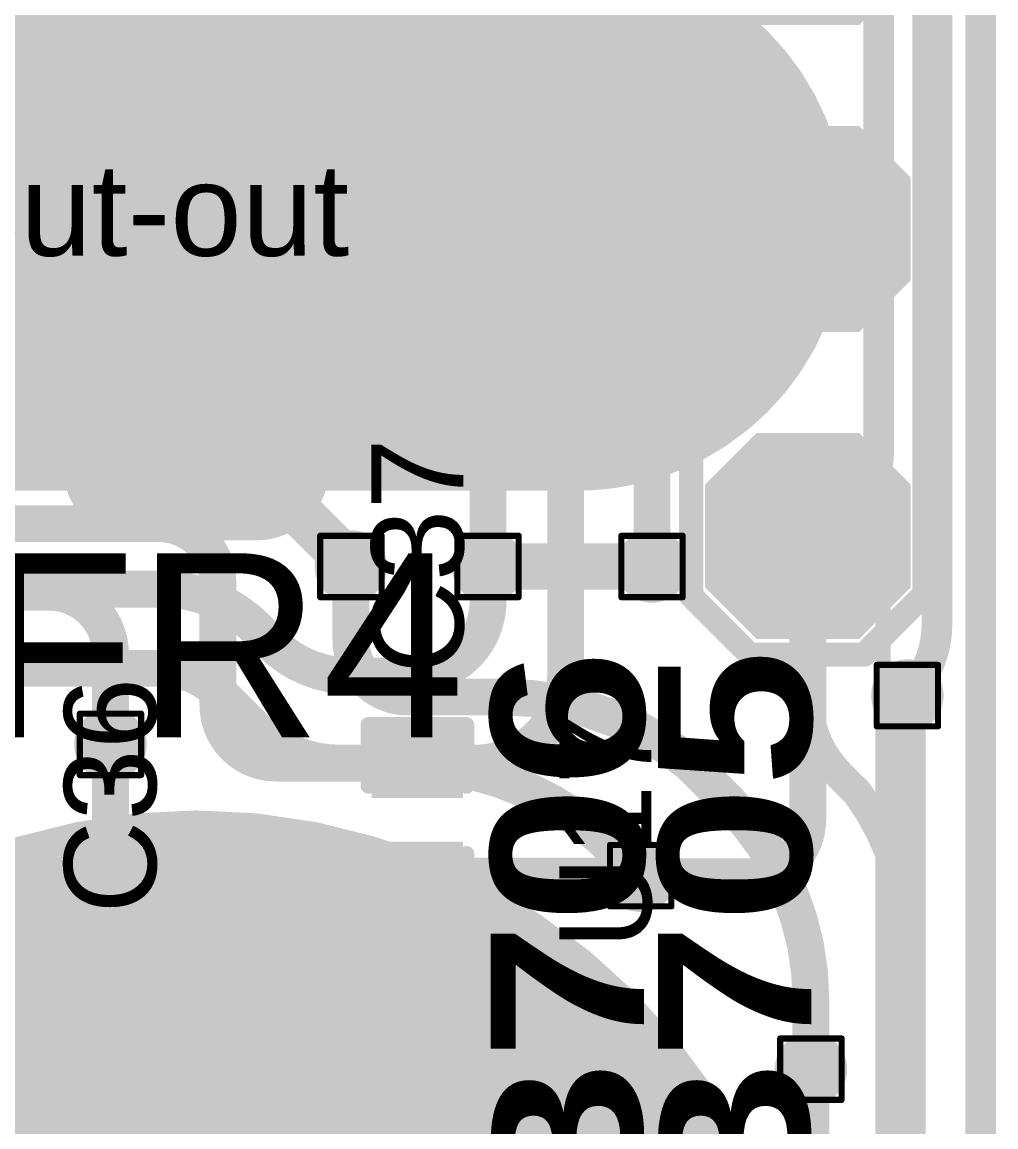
# Model space of a CAD drawing. Header units: inches. Extents: x -17 to 443, y -40 to 218.
# Drawn here: x 17.71 to 25.77, y 6.11 to 15.25 of the extents above; entities that cross this region are included whole.
import ezdxf

# ---------------------------------------------------------------- set-up
doc = ezdxf.new("R2010")
doc.units = ezdxf.units.IN
for name, color, linetype in [('Board Outline', 216, 'Continuous'), ('Bottom Layer', 5, 'Continuous'), ('Bottom Overlay', 54, 'Continuous'), ('Bottom Paste', 16, 'Continuous'), ('Bottom Solder', 6, 'Continuous'), ('Drill Drawing', 1, 'Continuous'), ('Fabrication', 76, 'Continuous'), ('Top Layer', 1, 'Continuous'), ('Top Overlay', 2, 'Continuous'), ('Top Paste', 8, 'Continuous'), ('Top Solder', 216, 'Continuous'), ('Via Holes', 16, 'Continuous')]:
    doc.layers.add(name, color=color, linetype=linetype)
doc.styles.add('Arial', font='', dxfattribs={"height": 0.2})
doc.styles.add('Arial Black_Bold', font='', dxfattribs={"height": 0.2})
doc.styles.get('Arial').set_extended_font_data('Arial')
doc.styles.get('Arial Black_Bold').set_extended_font_data('Arial Black', bold=True)

# ---------------------------------------------------------------- blocks, each defined once
blk = doc.blocks.new('SEMG_PAD_B_65')
at = {"layer": 'Bottom Layer'}
h = blk.add_hatch(color=5, dxfattribs=at)
edge = h.paths.add_edge_path()
edge.add_arc((0, 9.9872), 5, 0, 360)
h = blk.add_hatch(color=5, dxfattribs=at)
edge = h.paths.add_edge_path()
edge.add_arc((-3.15, 0.0128), 2.1, 90, 270)
edge.add_line((-3.15, -2.0872), (3.15, -2.0872))
edge.add_arc((3.15, 0.0128), 2.1, 270, 450)
edge.add_line((3.15, 2.1128), (-3.15, 2.1128))
at = {"layer": 'Bottom Paste'}
h = blk.add_hatch(color=16, dxfattribs=at)
edge = h.paths.add_edge_path()
edge.add_arc((0, 9.9872), 5, 0, 360)
h = blk.add_hatch(color=16, dxfattribs=at)
edge = h.paths.add_edge_path()
edge.add_arc((-3.15, 0.0128), 2.1, 90, 270)
edge.add_line((-3.15, -2.0872), (3.15, -2.0872))
edge.add_arc((3.15, 0.0128), 2.1, 270, 450)
edge.add_line((3.15, 2.1128), (-3.15, 2.1128))
at = {"layer": 'Bottom Solder'}
h = blk.add_hatch(color=6, dxfattribs=at)
edge = h.paths.add_edge_path()
edge.add_arc((0, 9.9872), 5.1016, 0, 360)
h = blk.add_hatch(color=6, dxfattribs=at)
edge = h.paths.add_edge_path()
edge.add_arc((-3.15, 0.0128), 2.2016, 90, 270)
edge.add_line((-3.15, -2.1888), (3.15, -2.1888))
edge.add_arc((3.15, 0.0128), 2.2016, 270, 450)
edge.add_line((3.15, 2.2144), (-3.15, 2.2144))
at = {"layer": 'Bottom Overlay', "const_width": 0.127}
blk.add_lwpolyline([(-5.6832, 10.9657), (-5.6832, -10.9657)], dxfattribs=at)
blk = doc.blocks.new('SOIC_8_72')
at = {"layer": 'Top Layer'}
for points in [[(-1.925, 2.205), (-1.925, 1.605), (-3.475, 1.605), (-3.475, 2.205)], [(3.475, 2.205), (3.475, 1.605), (1.925, 1.605), (1.925, 2.205)], [(-1.925, 0.935), (-1.925, 0.335), (-3.475, 0.335), (-3.475, 0.935)], [(3.475, 0.935), (3.475, 0.335), (1.925, 0.335), (1.925, 0.935)], [(-1.925, -0.335), (-1.925, -0.935), (-3.475, -0.935), (-3.475, -0.335)], [(3.475, -0.335), (3.475, -0.935), (1.925, -0.935), (1.925, -0.335)], [(-1.925, -1.605), (-1.925, -2.205), (-3.475, -2.205), (-3.475, -1.605)], [(3.475, -1.605), (3.475, -2.205), (1.925, -2.205), (1.925, -1.605)]]:
    blk.add_hatch(color=1, dxfattribs=at).paths.add_polyline_path(points)
at = {"layer": 'Top Overlay'}
blk.add_hatch(color=2, dxfattribs=at).paths.add_polyline_path([(-1.8288, 1.5748), (-1.4986, 1.5748), (-1.4986, 2.2352), (-1.8288, 2.2352)])
at = {"layer": 'Top Paste'}
for points in [[(-1.925, 2.205), (-1.925, 1.605), (-3.475, 1.605), (-3.475, 2.205)], [(3.475, 2.205), (3.475, 1.605), (1.925, 1.605), (1.925, 2.205)], [(-1.925, 0.935), (-1.925, 0.335), (-3.475, 0.335), (-3.475, 0.935)], [(3.475, 0.935), (3.475, 0.335), (1.925, 0.335), (1.925, 0.935)], [(-1.925, -0.335), (-1.925, -0.935), (-3.475, -0.935), (-3.475, -0.335)], [(3.475, -0.335), (3.475, -0.935), (1.925, -0.935), (1.925, -0.335)], [(-1.925, -1.605), (-1.925, -2.205), (-3.475, -2.205), (-3.475, -1.605)], [(3.475, -1.605), (3.475, -2.205), (1.925, -2.205), (1.925, -1.605)]]:
    blk.add_hatch(color=8, dxfattribs=at).paths.add_polyline_path(points)
at = {"layer": 'Top Solder'}
for points in [[(-1.8234, 2.3066), (-1.8234, 1.5034), (-3.5766, 1.5034), (-3.5766, 2.3066)], [(3.5766, 2.3066), (3.5766, 1.5034), (1.8234, 1.5034), (1.8234, 2.3066)], [(-1.8234, 1.0366), (-1.8234, 0.2334), (-3.5766, 0.2334), (-3.5766, 1.0366)], [(3.5766, 1.0366), (3.5766, 0.2334), (1.8234, 0.2334), (1.8234, 1.0366)], [(-1.8234, -0.2334), (-1.8234, -1.0366), (-3.5766, -1.0366), (-3.5766, -0.2334)], [(3.5766, -0.2334), (3.5766, -1.0366), (1.8234, -1.0366), (1.8234, -0.2334)], [(-1.8234, -1.5034), (-1.8234, -2.3066), (-3.5766, -2.3066), (-3.5766, -1.5034)], [(3.5766, -1.5034), (3.5766, -2.3066), (1.8234, -2.3066), (1.8234, -1.5034)]]:
    blk.add_hatch(color=216, dxfattribs=at).paths.add_polyline_path(points)
at = {"layer": 'Top Overlay', "const_width": 0.127}
for points in [[(-1.9906, 2.4892), (-1.9906, 2.3114)], [(-1.9906, 2.4892), (1.9906, 2.4892)], [(1.9906, 2.4892), (1.9906, 2.3114)], [(-3.7592, 2.032), (-3.6322, 1.905)], [(-3.7592, 2.032), (-3.7592, 1.778)], [(-3.6322, 1.905), (-3.7592, 1.778)], [(-1.9906, -2.3114), (-1.9906, -2.4892)], [(1.9906, -2.3114), (1.9906, -2.4892)], [(-1.9906, -2.4892), (1.9906, -2.4892)]]:
    blk.add_lwpolyline(points, dxfattribs=at)
at = {"layer": 'Top Overlay', "const_width": 0.0635}
for points in [[(-2.0223, 2.4892, 1), (-1.9588, 2.4892, 1)], [(-2.0223, 2.4892, 1), (-1.9588, 2.4892, 1)], [(1.9588, 2.4892, 1), (2.0223, 2.4892, 1)], [(1.9588, 2.4892, 1), (2.0223, 2.4892, 1)], [(-2.0223, 2.3114, 1), (-1.9588, 2.3114, 1)], [(1.9588, 2.3114, 1), (2.0223, 2.3114, 1)], [(-3.791, 2.032, 1), (-3.7275, 2.032, 1)], [(-3.791, 2.032, 1), (-3.7275, 2.032, 1)], [(-3.6639, 1.905, 1), (-3.6004, 1.905, 1)], [(-3.6639, 1.905, 1), (-3.6004, 1.905, 1)], [(-3.791, 1.778, 1), (-3.7275, 1.778, 1)], [(-3.791, 1.778, 1), (-3.7275, 1.778, 1)], [(-2.0223, -2.3114, 1), (-1.9588, -2.3114, 1)], [(1.9588, -2.3114, 1), (2.0223, -2.3114, 1)], [(-2.0223, -2.4892, 1), (-1.9588, -2.4892, 1)], [(-2.0223, -2.4892, 1), (-1.9588, -2.4892, 1)], [(1.9588, -2.4892, 1), (2.0223, -2.4892, 1)], [(1.9588, -2.4892, 1), (2.0223, -2.4892, 1)]]:
    blk.add_lwpolyline(points, format="xyb", close=True, dxfattribs=at)
blk = doc.blocks.new('T____P____SMD_3_P____206')
at = {"layer": 'Top Layer'}
h = blk.add_hatch(color=1, dxfattribs=at)
edge = h.paths.add_edge_path()
edge.add_arc((-0.5, 3.04), 0.5, 90, 180)
edge.add_line((-1, 3.04), (-1, 2.04))
edge.add_arc((-0.5, 2.04), 0.5, 180, 270)
edge.add_line((-0.5, 1.54), (0.5, 1.54))
edge.add_arc((0.5, 2.04), 0.5, 270, 360)
edge.add_line((1, 2.04), (1, 3.04))
edge.add_arc((0.5, 3.04), 0.5, 0, 90)
edge.add_line((0.5, 3.54), (-0.5, 3.54))
h = blk.add_hatch(color=1, dxfattribs=at)
edge = h.paths.add_edge_path()
edge.add_arc((-1, 0), 1, 90, 270)
edge.add_line((-1, -1), (1, -1))
edge.add_arc((1, 0), 1, 270, 450)
edge.add_line((1, 1), (-1, 1))
h = blk.add_hatch(color=1, dxfattribs=at)
edge = h.paths.add_edge_path()
edge.add_arc((-0.5, -2.04), 0.5, 90, 180)
edge.add_line((-1, -2.04), (-1, -3.04))
edge.add_arc((-0.5, -3.04), 0.5, 180, 270)
edge.add_line((-0.5, -3.54), (0.5, -3.54))
edge.add_arc((0.5, -3.04), 0.5, 270, 360)
edge.add_line((1, -3.04), (1, -2.04))
edge.add_arc((0.5, -2.04), 0.5, 0, 90)
edge.add_line((0.5, -1.54), (-0.5, -1.54))
at = {"layer": 'Top Paste'}
h = blk.add_hatch(color=8, dxfattribs=at)
edge = h.paths.add_edge_path()
edge.add_arc((-0.5, 3.04), 0.5, 90, 180)
edge.add_line((-1, 3.04), (-1, 2.04))
edge.add_arc((-0.5, 2.04), 0.5, 180, 270)
edge.add_line((-0.5, 1.54), (0.5, 1.54))
edge.add_arc((0.5, 2.04), 0.5, 270, 360)
edge.add_line((1, 2.04), (1, 3.04))
edge.add_arc((0.5, 3.04), 0.5, 0, 90)
edge.add_line((0.5, 3.54), (-0.5, 3.54))
h = blk.add_hatch(color=8, dxfattribs=at)
edge = h.paths.add_edge_path()
edge.add_arc((-1, 0), 1, 90, 270)
edge.add_line((-1, -1), (1, -1))
edge.add_arc((1, 0), 1, 270, 450)
edge.add_line((1, 1), (-1, 1))
h = blk.add_hatch(color=8, dxfattribs=at)
edge = h.paths.add_edge_path()
edge.add_arc((-0.5, -2.04), 0.5, 90, 180)
edge.add_line((-1, -2.04), (-1, -3.04))
edge.add_arc((-0.5, -3.04), 0.5, 180, 270)
edge.add_line((-0.5, -3.54), (0.5, -3.54))
edge.add_arc((0.5, -3.04), 0.5, 270, 360)
edge.add_line((1, -3.04), (1, -2.04))
edge.add_arc((0.5, -2.04), 0.5, 0, 90)
edge.add_line((0.5, -1.54), (-0.5, -1.54))
at = {"layer": 'Top Solder'}
h = blk.add_hatch(color=216, dxfattribs=at)
edge = h.paths.add_edge_path()
edge.add_arc((-0.5, 3.04), 0.6016, 90, 180)
edge.add_line((-1.1016, 3.04), (-1.1016, 2.04))
edge.add_arc((-0.5, 2.04), 0.6016, 180, 270)
edge.add_line((-0.5, 1.4384), (0.5, 1.4384))
edge.add_arc((0.5, 2.04), 0.6016, 270, 360)
edge.add_line((1.1016, 2.04), (1.1016, 3.04))
edge.add_arc((0.5, 3.04), 0.6016, 0, 90)
edge.add_line((0.5, 3.6416), (-0.5, 3.6416))
h = blk.add_hatch(color=216, dxfattribs=at)
edge = h.paths.add_edge_path()
edge.add_arc((-1, 0), 1.1016, 90, 270)
edge.add_line((-1, -1.1016), (1, -1.1016))
edge.add_arc((1, 0), 1.1016, 270, 450)
edge.add_line((1, 1.1016), (-1, 1.1016))
h = blk.add_hatch(color=216, dxfattribs=at)
edge = h.paths.add_edge_path()
edge.add_arc((-0.5, -2.04), 0.6016, 90, 180)
edge.add_line((-1.1016, -2.04), (-1.1016, -3.04))
edge.add_arc((-0.5, -3.04), 0.6016, 180, 270)
edge.add_line((-0.5, -3.6416), (0.5, -3.6416))
edge.add_arc((0.5, -3.04), 0.6016, 270, 360)
edge.add_line((1.1016, -3.04), (1.1016, -2.04))
edge.add_arc((0.5, -2.04), 0.6016, 0, 90)
edge.add_line((0.5, -1.4384), (-0.5, -1.4384))
blk = doc.blocks.new('4_P___SMD_W____CON__207')
at = {"layer": 'Top Layer'}
for points in [[(5.455, 0.75), (4.705, 0.75), (4.33, 0.375), (4.33, -0.375), (4.705, -0.75), (5.455, -0.75), (5.83, -0.375), (5.83, 0.375)], [(7.995, 0.75), (7.245, 0.75), (6.87, 0.375), (6.87, -0.375), (7.245, -0.75), (7.995, -0.75), (8.37, -0.375), (8.37, 0.375)]]:
    blk.add_hatch(color=1, dxfattribs=at).paths.add_polyline_path(points)
at = {"layer": 'Top Paste'}
for points in [[(5.455, 0.75), (4.705, 0.75), (4.33, 0.375), (4.33, -0.375), (4.705, -0.75), (5.455, -0.75), (5.83, -0.375), (5.83, 0.375)], [(7.995, 0.75), (7.245, 0.75), (6.87, 0.375), (6.87, -0.375), (7.245, -0.75), (7.995, -0.75), (8.37, -0.375), (8.37, 0.375)]]:
    blk.add_hatch(color=8, dxfattribs=at).paths.add_polyline_path(points)
at = {"layer": 'Top Solder'}
for points in [[(2.9658, 0.8516), (2.1142, 0.8516), (1.6884, 0.4258), (1.6884, -0.4258), (2.1142, -0.8516), (2.9658, -0.8516), (3.3916, -0.4258), (3.3916, 0.4258)], [(5.5058, 0.8516), (4.6542, 0.8516), (4.2284, 0.4258), (4.2284, -0.4258), (4.6542, -0.8516), (5.5058, -0.8516), (5.9316, -0.4258), (5.9316, 0.4258)], [(8.0458, 0.8516), (7.1942, 0.8516), (6.7684, 0.4258), (6.7684, -0.4258), (7.1942, -0.8516), (8.0458, -0.8516), (8.4716, -0.4258), (8.4716, 0.4258)]]:
    blk.add_hatch(color=216, dxfattribs=at).paths.add_polyline_path(points)
at = {"layer": 'Top Overlay', "const_width": 0.2}
for points in [[(8.102, 0.9652), (-0.3797, 0.9652)], [(8.603, 0.4642), (8.102, 0.9652)], [(8.603, -0.4787), (8.603, 0.4642)], [(8.1165, -0.9652), (8.603, -0.4787)], [(8.1165, -0.9652), (-0.491, -0.9652)]]:
    blk.add_lwpolyline(points, dxfattribs=at)
at = {"layer": 'Top Overlay', "const_width": 0.1}
for points in [[(8.052, 0.9652, 1), (8.152, 0.9652, 1)], [(8.052, 0.9652, 1), (8.152, 0.9652, 1)], [(8.553, 0.4642, 1), (8.653, 0.4642, 1)], [(8.553, 0.4642, 1), (8.653, 0.4642, 1)], [(8.553, -0.4787, 1), (8.653, -0.4787, 1)], [(8.553, -0.4787, 1), (8.653, -0.4787, 1)], [(8.0665, -0.9652, 1), (8.1665, -0.9652, 1)], [(8.0665, -0.9652, 1), (8.1665, -0.9652, 1)]]:
    blk.add_lwpolyline(points, format="xyb", close=True, dxfattribs=at)
blk = doc.blocks.new('C___0402_227')
at = {"layer": 'Top Layer'}
for points in [[(-0.6985, -0.3175), (-0.6985, 0.3175), (-0.2413, 0.3175), (-0.2413, -0.3175)], [(0.2413, -0.3175), (0.2413, 0.3175), (0.6985, 0.3175), (0.6985, -0.3175)]]:
    blk.add_hatch(color=1, dxfattribs=at).paths.add_polyline_path(points)
at = {"layer": 'Top Paste'}
for points in [[(-0.6985, -0.3175), (-0.6985, 0.3175), (-0.2413, 0.3175), (-0.2413, -0.3175)], [(0.2413, -0.3175), (0.2413, 0.3175), (0.6985, 0.3175), (0.6985, -0.3175)]]:
    blk.add_hatch(color=8, dxfattribs=at).paths.add_polyline_path(points)
at = {"layer": 'Top Solder'}
for points in [[(-0.7585, -0.3775), (-0.7585, 0.3775), (-0.1813, 0.3775), (-0.1813, -0.3775)], [(0.1813, -0.3775), (0.1813, 0.3775), (0.7585, 0.3775), (0.7585, -0.3775)]]:
    blk.add_hatch(color=216, dxfattribs=at).paths.add_polyline_path(points)
at = {"layer": 'Top Overlay', "const_width": 0.127}
for points in [[(-0.7874, 0.4064), (-0.7874, -0.4064)], [(-0.7874, 0.4064), (-0.2794, 0.4064)], [(0.2794, 0.4064), (0.7874, 0.4064)], [(0.7874, 0.4064), (0.7874, -0.4064)], [(-0.7874, -0.4064), (-0.2794, -0.4064)], [(0.2794, -0.4064), (0.7874, -0.4064)]]:
    blk.add_lwpolyline(points, dxfattribs=at)
at = {"layer": 'Top Overlay', "const_width": 0.0635}
for points in [[(-0.8191, 0.4064, 1), (-0.7556, 0.4064, 1)], [(-0.8191, 0.4064, 1), (-0.7556, 0.4064, 1)], [(-0.3111, 0.4064, 1), (-0.2477, 0.4064, 1)], [(0.2477, 0.4064, 1), (0.3111, 0.4064, 1)], [(0.7556, 0.4064, 1), (0.8191, 0.4064, 1)], [(0.7556, 0.4064, 1), (0.8191, 0.4064, 1)], [(-0.8191, -0.4064, 1), (-0.7556, -0.4064, 1)], [(-0.8191, -0.4064, 1), (-0.7556, -0.4064, 1)], [(-0.3111, -0.4064, 1), (-0.2477, -0.4064, 1)], [(0.2477, -0.4064, 1), (0.3111, -0.4064, 1)], [(0.7556, -0.4064, 1), (0.8191, -0.4064, 1)], [(0.7556, -0.4064, 1), (0.8191, -0.4064, 1)]]:
    blk.add_lwpolyline(points, format="xyb", close=True, dxfattribs=at)

msp = doc.modelspace()

# ---------------------------------------------------------------- hatches: boundary and pattern name
at = {"layer": 'Bottom Layer'}
h = msp.add_hatch(color=5, dxfattribs=at)
edge = h.paths.add_edge_path()
edge.add_arc((20.4302, 10.747), 0.3, 0, 360)
h = msp.add_hatch(color=5, dxfattribs=at)
edge = h.paths.add_edge_path()
edge.add_arc((21.5649, 10.747), 0.3, 0, 360)
h = msp.add_hatch(color=5, dxfattribs=at)
edge = h.paths.add_edge_path()
edge.add_arc((22.9219, 10.747), 0.3, 0, 360)
h = msp.add_hatch(color=5, dxfattribs=at)
edge = h.paths.add_edge_path()
edge.add_arc((25.035, 9.6787), 0.3, 0, 360)
h = msp.add_hatch(color=5, dxfattribs=at)
edge = h.paths.add_edge_path()
edge.add_arc((18.4407, 9.2747), 0.3, 0, 360)
h = msp.add_hatch(color=5, dxfattribs=at)
edge = h.paths.add_edge_path()
edge.add_arc((22.8276, 8.1881), 0.3, 0, 360)
h = msp.add_hatch(color=5, dxfattribs=at)
edge = h.paths.add_edge_path()
edge.add_arc((24.2365, 6.5875), 0.3, 0, 360)
at = {"layer": 'Top Layer'}
h = msp.add_hatch(color=1, dxfattribs=at)
edge = h.paths.add_edge_path()
edge.add_arc((20.4302, 10.747), 0.3, 0, 360)
h = msp.add_hatch(color=1, dxfattribs=at)
edge = h.paths.add_edge_path()
edge.add_arc((21.5649, 10.747), 0.3, 0, 360)
h = msp.add_hatch(color=1, dxfattribs=at)
edge = h.paths.add_edge_path()
edge.add_arc((22.9219, 10.747), 0.3, 0, 360)
h = msp.add_hatch(color=1, dxfattribs=at)
edge = h.paths.add_edge_path()
edge.add_arc((25.035, 9.6787), 0.3, 0, 360)
h = msp.add_hatch(color=1, dxfattribs=at)
edge = h.paths.add_edge_path()
edge.add_arc((18.4407, 9.2747), 0.3, 0, 360)
h = msp.add_hatch(color=1, dxfattribs=at)
edge = h.paths.add_edge_path()
edge.add_arc((22.8276, 8.1881), 0.3, 0, 360)
h = msp.add_hatch(color=1, dxfattribs=at)
edge = h.paths.add_edge_path()
edge.add_arc((24.2365, 6.5875), 0.3, 0, 360)
at = {"layer": 'Via Holes'}
h = msp.add_hatch(color=7, dxfattribs=at)
edge = h.paths.add_edge_path()
edge.add_arc((20.4302, 10.747), 0.15, 0, 360)
h = msp.add_hatch(color=7, dxfattribs=at)
edge = h.paths.add_edge_path()
edge.add_arc((21.5649, 10.747), 0.15, 0, 360)
h = msp.add_hatch(color=7, dxfattribs=at)
edge = h.paths.add_edge_path()
edge.add_arc((22.9219, 10.747), 0.15, 0, 360)
h = msp.add_hatch(color=7, dxfattribs=at)
edge = h.paths.add_edge_path()
edge.add_arc((25.035, 9.6787), 0.15, 0, 360)
h = msp.add_hatch(color=7, dxfattribs=at)
edge = h.paths.add_edge_path()
edge.add_arc((18.4407, 9.2747), 0.15, 0, 360)
h = msp.add_hatch(color=7, dxfattribs=at)
edge = h.paths.add_edge_path()
edge.add_arc((22.8276, 8.1881), 0.15, 0, 360)
h = msp.add_hatch(color=7, dxfattribs=at)
edge = h.paths.add_edge_path()
edge.add_arc((24.2365, 6.5875), 0.15, 0, 360)

# ---------------------------------------------------------------- linework, layer by layer
at = {"layer": 'Board Outline', "const_width": 0.127}
msp.add_lwpolyline([(25.6404, 24.5041), (25.6404, 2.6483)], dxfattribs=at)
at = {"layer": 'Bottom Layer'}
for points, const_width in [([(25.2798, 10.2695), (25.2798, 23.137)], 0.254), ([(24.7972, 11.6948), (24.7972, 16.9993)], 0.254), ([(24.4489, 11.0943), (24.6188, 11.2641)], 0.254), ([(15.0854, 11.1017), (18.8423, 11.1017)], 0.3048), ([(24.4487, 11.0941), (24.4489, 11.0943)], 0.254), ([(20.4302, 10.1383), (20.4302, 10.747)], 0.3048), ([(21.5649, 10.747), (22.9219, 10.747)], 0.381), ([(19.3297, 9.5992), (19.3297, 10.6143)], 0.3048), ([(13.6537, 10.5351), (17.9305, 10.5351)], 0.3048), ([(24.2106, 9.6544), (24.2106, 10.5188)], 0.254), ([(18.4407, 9.2747), (18.4407, 10.0249)], 0.3048), ([(20.9019, 9.6666), (21.6945, 9.6666)], 0.3048), ([(24.2106, 9.6527), (24.2106, 9.6544)], 0.254), ([(19.8088, 9.1201), (20.8435, 9.1201)], 0.3048), ([(23.2341, 9.1201), (23.2341, 9.1201)], 0.3048), ([(23.2341, 9.1201), (23.5613, 8.7929)], 0.3048), ([(24.4703, 9.0255), (24.4715, 9.0243)], 0.254), ([(24.4715, 9.0243), (24.6188, 8.8771)], 0.254), ([(22.6396, 8.3762), (22.8276, 8.1881)], 0.3048), ([(25.035, 2.2762), (25.035, 7.6106)], 0.254), ([(24.2365, 6.5875), (24.2365, 7.1629)], 0.3048)]:
    msp.add_lwpolyline(points, dxfattribs=dict(at, const_width=const_width))
for points, const_width in [([(24.7972, 11.6948, -0.19891), (24.6188, 11.2641)], 0.254), ([(18.8423, 11.1017, -0.414214), (19.3297, 10.6143)], 0.3048), ([(24.2106, 10.5188, -0.198825), (24.4487, 11.0941)], 0.254), ([(24.4487, 11.0941, -0.000084), (24.4489, 11.0943)], 0.254), ([(17.9305, 10.5351, -0.414214), (18.4407, 10.0249)], 0.3048), ([(25.2798, 10.2695, -0.104276), (25.2086, 9.9322)], 0.254), ([(20.9019, 9.6666, -0.414214), (20.4302, 10.1383)], 0.3048), ([(25.2086, 9.9322, -0.092714), (25.035, 9.6787)], 0.254), ([(21.6945, 9.6666, -0.17222), (23.2341, 9.1201)], 0.3048), ([(19.8088, 9.1201, -0.414214), (19.3297, 9.5992)], 0.3048), ([(24.4703, 9.0255, -0.198913), (24.2106, 9.6527)], 0.254), ([(20.8435, 9.1201, -0.061142), (21.4578, 9.0447)], 0.3048), ([(21.4578, 9.0447, -0.136115), (22.6396, 8.3762)], 0.3048), ([(24.6188, 8.8771, -0.160121), (25.035, 7.6106)], 0.254), ([(23.5613, 8.7929, -0.198912), (24.2365, 7.1629)], 0.3048)]:
    msp.add_lwpolyline(points, format="xyb", dxfattribs=dict(at, const_width=const_width))
for points, const_width in [([(24.7337, 11.6948, 1), (24.8607, 11.6948, 1)], 0.127), ([(24.7337, 11.6948, 1), (24.8607, 11.6948, 1)], 0.127), ([(24.5553, 11.2641, 1), (24.6823, 11.2641, 1)], 0.127), ([(24.5553, 11.2641, 1), (24.6823, 11.2641, 1)], 0.127), ([(18.7661, 11.1017, 1), (18.9185, 11.1017, 1)], 0.1524), ([(18.7661, 11.1017, 1), (18.9185, 11.1017, 1)], 0.1524), ([(24.3852, 11.0941, 1), (24.5122, 11.0941, 1)], 0.127), ([(24.3852, 11.0941, 1), (24.5122, 11.0941, 1)], 0.127), ([(24.3852, 11.0941, 1), (24.5122, 11.0941, 1)], 0.127), ([(24.3854, 11.0943, 1), (24.5124, 11.0943, 1)], 0.127), ([(24.3854, 11.0943, 1), (24.5124, 11.0943, 1)], 0.127), ([(24.3854, 11.0943, 1), (24.5124, 11.0943, 1)], 0.127), ([(20.354, 10.747, 1), (20.5064, 10.747, 1)], 0.1524), ([(21.4697, 10.747, 1), (21.6602, 10.747, 1)], 0.1905), ([(22.8267, 10.747, 1), (23.0172, 10.747, 1)], 0.1905), ([(19.2535, 10.6143, 1), (19.4059, 10.6143, 1)], 0.1524), ([(19.2535, 10.6143, 1), (19.4059, 10.6143, 1)], 0.1524), ([(17.8543, 10.5351, 1), (18.0067, 10.5351, 1)], 0.1524), ([(17.8543, 10.5351, 1), (18.0067, 10.5351, 1)], 0.1524), ([(24.1471, 10.5188, 1), (24.2741, 10.5188, 1)], 0.127), ([(24.1471, 10.5188, 1), (24.2741, 10.5188, 1)], 0.127), ([(25.2163, 10.2695, 1), (25.3433, 10.2695, 1)], 0.127), ([(25.2163, 10.2695, 1), (25.3433, 10.2695, 1)], 0.127), ([(20.354, 10.1383, 1), (20.5064, 10.1383, 1)], 0.1524), ([(20.354, 10.1383, 1), (20.5064, 10.1383, 1)], 0.1524), ([(18.3645, 10.0249, 1), (18.5169, 10.0249, 1)], 0.1524), ([(18.3645, 10.0249, 1), (18.5169, 10.0249, 1)], 0.1524), ([(25.1451, 9.9322, 1), (25.2721, 9.9322, 1)], 0.127), ([(25.1451, 9.9322, 1), (25.2721, 9.9322, 1)], 0.127), ([(20.8257, 9.6666, 1), (20.9781, 9.6666, 1)], 0.1524), ([(20.8257, 9.6666, 1), (20.9781, 9.6666, 1)], 0.1524), ([(21.6183, 9.6666, 1), (21.7707, 9.6666, 1)], 0.1524), ([(21.6183, 9.6666, 1), (21.7707, 9.6666, 1)], 0.1524), ([(24.9715, 9.6787, 1), (25.0985, 9.6787, 1)], 0.127), ([(19.2535, 9.5992, 1), (19.4059, 9.5992, 1)], 0.1524), ([(19.2535, 9.5992, 1), (19.4059, 9.5992, 1)], 0.1524), ([(24.1471, 9.6544, 1), (24.2741, 9.6544, 1)], 0.127), ([(24.1471, 9.6544, 1), (24.2741, 9.6544, 1)], 0.127), ([(24.1471, 9.6527, 1), (24.2741, 9.6527, 1)], 0.127), ([(24.1471, 9.6527, 1), (24.2741, 9.6527, 1)], 0.127), ([(18.3645, 9.2747, 1), (18.5169, 9.2747, 1)], 0.1524), ([(19.7326, 9.1201, 1), (19.885, 9.1201, 1)], 0.1524), ([(19.7326, 9.1201, 1), (19.885, 9.1201, 1)], 0.1524), ([(20.7673, 9.1201, 1), (20.9197, 9.1201, 1)], 0.1524), ([(20.7673, 9.1201, 1), (20.9197, 9.1201, 1)], 0.1524), ([(23.1579, 9.1201, 1), (23.3103, 9.1201, 1)], 0.1524), ([(23.1579, 9.1201, 1), (23.3103, 9.1201, 1)], 0.1524), ([(23.1579, 9.1201, 1), (23.3103, 9.1201, 1)], 0.1524), ([(23.1579, 9.1201, 1), (23.3103, 9.1201, 1)], 0.1524), ([(21.3816, 9.0447, 1), (21.534, 9.0447, 1)], 0.1524), ([(21.3816, 9.0447, 1), (21.534, 9.0447, 1)], 0.1524), ([(24.4068, 9.0255, 1), (24.5338, 9.0255, 1)], 0.127), ([(24.4068, 9.0255, 1), (24.5338, 9.0255, 1)], 0.127), ([(24.408, 9.0243, 1), (24.535, 9.0243, 1)], 0.127), ([(24.408, 9.0243, 1), (24.535, 9.0243, 1)], 0.127), ([(24.5553, 8.8771, 1), (24.6823, 8.8771, 1)], 0.127), ([(24.5553, 8.8771, 1), (24.6823, 8.8771, 1)], 0.127), ([(23.4851, 8.7929, 1), (23.6375, 8.7929, 1)], 0.1524), ([(23.4851, 8.7929, 1), (23.6375, 8.7929, 1)], 0.1524), ([(22.5634, 8.3762, 1), (22.7158, 8.3762, 1)], 0.1524), ([(22.5634, 8.3762, 1), (22.7158, 8.3762, 1)], 0.1524), ([(22.7514, 8.1881, 1), (22.9038, 8.1881, 1)], 0.1524), ([(24.9715, 7.6106, 1), (25.0985, 7.6106, 1)], 0.127), ([(24.9715, 7.6106, 1), (25.0985, 7.6106, 1)], 0.127), ([(24.1603, 7.1629, 1), (24.3127, 7.1629, 1)], 0.1524), ([(24.1603, 7.1629, 1), (24.3127, 7.1629, 1)], 0.1524), ([(24.1603, 6.5875, 1), (24.3127, 6.5875, 1)], 0.1524)]:
    msp.add_lwpolyline(points, format="xyb", close=True, dxfattribs=dict(at, const_width=const_width))
at = {"layer": 'Drill Drawing', "const_width": 0.0508}
for points in [[(20.1762, 11.001), (20.6842, 11.001)], [(20.1762, 10.493), (20.1762, 11.001)], [(20.6842, 10.493), (20.6842, 11.001)], [(21.3109, 11.001), (21.8189, 11.001)], [(21.3109, 10.493), (21.3109, 11.001)], [(21.8189, 10.493), (21.8189, 11.001)], [(22.6679, 11.001), (23.1759, 11.001)], [(22.6679, 10.493), (22.6679, 11.001)], [(23.1759, 10.493), (23.1759, 11.001)], [(20.1762, 10.493), (20.6842, 10.493)], [(21.3109, 10.493), (21.8189, 10.493)], [(22.6679, 10.493), (23.1759, 10.493)], [(24.781, 9.9327), (25.289, 9.9327)], [(24.781, 9.4247), (24.781, 9.9327)], [(25.289, 9.4247), (25.289, 9.9327)], [(18.1867, 9.5287), (18.6947, 9.5287)], [(18.1867, 9.0207), (18.1867, 9.5287)], [(18.6947, 9.0207), (18.6947, 9.5287)], [(24.781, 9.4247), (25.289, 9.4247)], [(18.1867, 9.0207), (18.6947, 9.0207)], [(22.5736, 8.4421), (23.0816, 8.4421)], [(22.5736, 7.9341), (22.5736, 8.4421)], [(23.0816, 7.9341), (23.0816, 8.4421)], [(22.5736, 7.9341), (23.0816, 7.9341)], [(23.9825, 6.8415), (24.4905, 6.8415)], [(23.9825, 6.3335), (23.9825, 6.8415)], [(24.4905, 6.3335), (24.4905, 6.8415)], [(23.9825, 6.3335), (24.4905, 6.3335)]]:
    msp.add_lwpolyline(points, dxfattribs=at)
at = {"layer": 'Drill Drawing', "const_width": 0.0254}
for points in [[(20.1635, 11.001, 1), (20.1889, 11.001, 1)], [(20.1635, 11.001, 1), (20.1889, 11.001, 1)], [(20.6715, 11.001, 1), (20.6969, 11.001, 1)], [(20.6715, 11.001, 1), (20.6969, 11.001, 1)], [(21.2982, 11.001, 1), (21.3236, 11.001, 1)], [(21.2982, 11.001, 1), (21.3236, 11.001, 1)], [(21.8062, 11.001, 1), (21.8316, 11.001, 1)], [(21.8062, 11.001, 1), (21.8316, 11.001, 1)], [(22.6552, 11.001, 1), (22.6806, 11.001, 1)], [(22.6552, 11.001, 1), (22.6806, 11.001, 1)], [(23.1632, 11.001, 1), (23.1886, 11.001, 1)], [(23.1632, 11.001, 1), (23.1886, 11.001, 1)], [(20.1635, 10.493, 1), (20.1889, 10.493, 1)], [(20.1635, 10.493, 1), (20.1889, 10.493, 1)], [(20.6715, 10.493, 1), (20.6969, 10.493, 1)], [(20.6715, 10.493, 1), (20.6969, 10.493, 1)], [(21.2982, 10.493, 1), (21.3236, 10.493, 1)], [(21.2982, 10.493, 1), (21.3236, 10.493, 1)], [(21.8062, 10.493, 1), (21.8316, 10.493, 1)], [(21.8062, 10.493, 1), (21.8316, 10.493, 1)], [(22.6552, 10.493, 1), (22.6806, 10.493, 1)], [(22.6552, 10.493, 1), (22.6806, 10.493, 1)], [(23.1632, 10.493, 1), (23.1886, 10.493, 1)], [(23.1632, 10.493, 1), (23.1886, 10.493, 1)], [(24.7683, 9.9327, 1), (24.7937, 9.9327, 1)], [(24.7683, 9.9327, 1), (24.7937, 9.9327, 1)], [(25.2763, 9.9327, 1), (25.3017, 9.9327, 1)], [(25.2763, 9.9327, 1), (25.3017, 9.9327, 1)], [(18.174, 9.5287, 1), (18.1994, 9.5287, 1)], [(18.174, 9.5287, 1), (18.1994, 9.5287, 1)], [(18.682, 9.5287, 1), (18.7074, 9.5287, 1)], [(18.682, 9.5287, 1), (18.7074, 9.5287, 1)], [(24.7683, 9.4247, 1), (24.7937, 9.4247, 1)], [(24.7683, 9.4247, 1), (24.7937, 9.4247, 1)], [(25.2763, 9.4247, 1), (25.3017, 9.4247, 1)], [(25.2763, 9.4247, 1), (25.3017, 9.4247, 1)], [(18.174, 9.0207, 1), (18.1994, 9.0207, 1)], [(18.174, 9.0207, 1), (18.1994, 9.0207, 1)], [(18.682, 9.0207, 1), (18.7074, 9.0207, 1)], [(18.682, 9.0207, 1), (18.7074, 9.0207, 1)], [(22.5609, 8.4421, 1), (22.5863, 8.4421, 1)], [(22.5609, 8.4421, 1), (22.5863, 8.4421, 1)], [(23.0689, 8.4421, 1), (23.0943, 8.4421, 1)], [(23.0689, 8.4421, 1), (23.0943, 8.4421, 1)], [(22.5609, 7.9341, 1), (22.5863, 7.9341, 1)], [(22.5609, 7.9341, 1), (22.5863, 7.9341, 1)], [(23.0689, 7.9341, 1), (23.0943, 7.9341, 1)], [(23.0689, 7.9341, 1), (23.0943, 7.9341, 1)], [(23.9698, 6.8415, 1), (23.9952, 6.8415, 1)], [(23.9698, 6.8415, 1), (23.9952, 6.8415, 1)], [(24.4778, 6.8415, 1), (24.5032, 6.8415, 1)], [(24.4778, 6.8415, 1), (24.5032, 6.8415, 1)], [(23.9698, 6.3335, 1), (23.9952, 6.3335, 1)], [(23.9698, 6.3335, 1), (23.9952, 6.3335, 1)], [(24.4778, 6.3335, 1), (24.5032, 6.3335, 1)], [(24.4778, 6.3335, 1), (24.5032, 6.3335, 1)]]:
    msp.add_lwpolyline(points, format="xyb", close=True, dxfattribs=at)
at = {"layer": 'Fabrication', "const_width": 0.254}
for points in [[(25.6404, 24.5041), (25.6404, 2.6483)], [(15.997, 11.5018), (22.305, 11.5018)]]:
    msp.add_lwpolyline(points, dxfattribs=at)
for points in [[(22.305, 15.7018, -0.198912), (23.79, 15.0867)], [(23.79, 15.0867, -0.198912), (24.405, 13.6018)], [(24.405, 13.6018, -0.198912), (23.79, 12.1169)], [(23.79, 12.1169, -0.198912), (22.305, 11.5018)]]:
    msp.add_lwpolyline(points, format="xyb", dxfattribs=at)
at = {"layer": 'Fabrication'}
for points, const_width in [([(23.7265, 15.0867, 1), (23.8535, 15.0867, 1)], 0.127), ([(23.7265, 15.0867, 1), (23.8535, 15.0867, 1)], 0.127), ([(24.3415, 13.6018, 1), (24.4685, 13.6018, 1)], 0.127), ([(24.3415, 13.6018, 1), (24.4685, 13.6018, 1)], 0.127), ([(23.7265, 12.1169, 1), (23.8535, 12.1169, 1)], 0.127), ([(23.7265, 12.1169, 1), (23.8535, 12.1169, 1)], 0.127), ([(22.2415, 11.5018, 1), (22.3685, 11.5018, 1)], 0.127), ([(22.2415, 11.5018, 1), (22.3685, 11.5018, 1)], 0.127), ([(24.151, 3.6018, 1), (14.151, 3.6018, 1)], 0.254)]:
    msp.add_lwpolyline(points, format="xyb", close=True, dxfattribs=dict(at, const_width=const_width))
at = {"layer": 'Top Layer'}
for points, const_width in [([(21.5649, 10.747), (21.5649, 21.9622)], 0.3048), ([(20.8762, 14.6001), (20.8762, 16.7139)], 0.3048), ([(22.2079, 9.8694), (22.2079, 14.9736)], 0.3048), ([(16.5782, 14.5669), (19.0591, 14.5669)], 0.381), ([(19.1511, 14.6049), (19.3013, 14.6049)], 0.3048), ([(23.2454, 13.5397), (23.9469, 13.5397)], 0.3048), ([(24.0787, 13.4078), (24.2106, 13.5397)], 0.3048), ([(22.9219, 10.747), (22.9219, 13.2162)], 0.3048), ([(19.1511, 12.0455), (20.4302, 10.7664)], 0.381), ([(19.1511, 12.0455), (19.1511, 12.0649)], 0.3048), ([(24.2106, 8.65), (24.2106, 10.9997)], 0.3048), ([(20.4302, 10.747), (20.4302, 10.7664)], 0.3048), ([(21.5649, 10.4584), (21.5649, 10.747)], 0.3048), ([(22.9219, 10.7339), (22.9219, 10.747)], 0.3048), ([(17.1769, 10.5595), (18.8648, 10.5595)], 0.3048), ([(19.6511, 10.2338), (19.769, 10.1159)], 0.3048), ([(17.1707, 9.9049), (18.8648, 9.9049)], 0.3048), ([(20.4368, 9.8393), (20.9459, 9.8393)], 0.3048), ([(19.3297, 9.7123), (19.6304, 9.4116)], 0.3048), ([(25.035, 3.7508), (25.035, 9.6787)], 0.3048), ([(18.4407, 6.5875), (18.4407, 9.2747)], 0.3048), ([(20.3347, 9.1199), (20.9807, 9.1199)], 0.3048), ([(20.9807, 9.1199), (21.4584, 9.1199)], 0.3048), ([(20.9807, 6.5875), (20.9807, 8.1293)], 0.508), ([(20.9807, 8.1801), (20.9848, 8.1841)], 0.3048), ([(20.9848, 8.1841), (22.8236, 8.1841)], 0.3048), ([(22.8236, 8.1841), (22.8276, 8.1881)], 0.3048), ([(22.8276, 8.1881), (22.8357, 8.1801)], 0.3048), ([(22.8357, 8.1801), (23.7407, 8.1801)], 0.3048), ([(19.7107, 3.8143), (19.7107, 6.5875)], 0.3048), ([(24.2365, 5.0531), (24.2365, 6.5875)], 0.3048)]:
    msp.add_lwpolyline(points, dxfattribs=dict(at, const_width=const_width))
at = {"layer": 'Top Layer', "const_width": 0.3048}
for points in [[(22.2079, 14.9736, -0.198912), (22.4919, 15.6594)], [(20.6979, 15.4577, -0.156726), (20.0186, 14.7784)], [(20.0186, 14.7784, -0.106589), (19.3794, 14.6069)], [(19.3794, 14.6069, -0.012432), (19.3013, 14.6049)], [(22.9219, 13.2162, -0.414214), (23.2454, 13.5397)], [(23.9469, 13.5397, -0.414214), (24.0787, 13.4078)], [(18.8648, 10.5595, -0.000248), (18.8659, 10.5595)], [(18.8659, 10.5595, -0.198655), (19.6511, 10.2338)], [(21.5649, 10.4584, -0.414214), (20.9459, 9.8393)], [(20.4368, 9.8393, -0.198912), (19.769, 10.1159)], [(18.8648, 9.9049, -0.198646), (19.3293, 9.7127)], [(22.2079, 9.8694, -0.414214), (21.4584, 9.1199)], [(19.3293, 9.7127, -0.000257), (19.3297, 9.7123)], [(20.3347, 9.1199, -0.198912), (19.6304, 9.4116)], [(24.2106, 8.65, -0.414214), (23.7407, 8.1801)]]:
    msp.add_lwpolyline(points, format="xyb", dxfattribs=at)
at = {"layer": 'Top Layer'}
for points, const_width in [([(22.1317, 14.9736, 1), (22.2841, 14.9736, 1)], 0.1524), ([(22.1317, 14.9736, 1), (22.2841, 14.9736, 1)], 0.1524), ([(19.9424, 14.7784, 1), (20.0948, 14.7784, 1)], 0.1524), ([(19.9424, 14.7784, 1), (20.0948, 14.7784, 1)], 0.1524), ([(18.9638, 14.5669, 1), (19.1543, 14.5669, 1)], 0.1905), ([(19.0749, 14.6049, 1), (19.2273, 14.6049, 1)], 0.1524), ([(19.2251, 14.6049, 1), (19.3775, 14.6049, 1)], 0.1524), ([(19.2251, 14.6049, 1), (19.3775, 14.6049, 1)], 0.1524), ([(19.3032, 14.6069, 1), (19.4556, 14.6069, 1)], 0.1524), ([(19.3032, 14.6069, 1), (19.4556, 14.6069, 1)], 0.1524), ([(20.8, 14.6001, 1), (20.9524, 14.6001, 1)], 0.1524), ([(23.1692, 13.5397, 1), (23.3216, 13.5397, 1)], 0.1524), ([(23.1692, 13.5397, 1), (23.3216, 13.5397, 1)], 0.1524), ([(23.8707, 13.5397, 1), (24.0231, 13.5397, 1)], 0.1524), ([(23.8707, 13.5397, 1), (24.0231, 13.5397, 1)], 0.1524), ([(24.1344, 13.5397, 1), (24.2868, 13.5397, 1)], 0.1524), ([(24.0025, 13.4078, 1), (24.1549, 13.4078, 1)], 0.1524), ([(24.0025, 13.4078, 1), (24.1549, 13.4078, 1)], 0.1524), ([(22.8457, 13.2162, 1), (22.9981, 13.2162, 1)], 0.1524), ([(22.8457, 13.2162, 1), (22.9981, 13.2162, 1)], 0.1524), ([(19.0558, 12.0455, 1), (19.2463, 12.0455, 1)], 0.1905), ([(19.0749, 12.0649, 1), (19.2273, 12.0649, 1)], 0.1524), ([(19.0749, 12.0455, 1), (19.2273, 12.0455, 1)], 0.1524), ([(24.1344, 10.9997, 1), (24.2868, 10.9997, 1)], 0.1524), ([(20.335, 10.7664, 1), (20.5255, 10.7664, 1)], 0.1905), ([(20.354, 10.7664, 1), (20.5064, 10.7664, 1)], 0.1524), ([(20.354, 10.747, 1), (20.5064, 10.747, 1)], 0.1524), ([(21.4887, 10.747, 1), (21.6411, 10.747, 1)], 0.1524), ([(21.4887, 10.747, 1), (21.6411, 10.747, 1)], 0.1524), ([(22.8457, 10.747, 1), (22.9981, 10.747, 1)], 0.1524), ([(22.8457, 10.747, 1), (22.9981, 10.747, 1)], 0.1524), ([(22.8457, 10.7339, 1), (22.9981, 10.7339, 1)], 0.1524), ([(18.7886, 10.5595, 1), (18.941, 10.5595, 1)], 0.1524), ([(18.7886, 10.5595, 1), (18.941, 10.5595, 1)], 0.1524), ([(18.7897, 10.5595, 1), (18.9421, 10.5595, 1)], 0.1524), ([(18.7897, 10.5595, 1), (18.9421, 10.5595, 1)], 0.1524), ([(21.4887, 10.4584, 1), (21.6411, 10.4584, 1)], 0.1524), ([(21.4887, 10.4584, 1), (21.6411, 10.4584, 1)], 0.1524), ([(19.5749, 10.2338, 1), (19.7273, 10.2338, 1)], 0.1524), ([(19.5749, 10.2338, 1), (19.7273, 10.2338, 1)], 0.1524), ([(19.6928, 10.1159, 1), (19.8452, 10.1159, 1)], 0.1524), ([(19.6928, 10.1159, 1), (19.8452, 10.1159, 1)], 0.1524), ([(18.7886, 9.9049, 1), (18.941, 9.9049, 1)], 0.1524), ([(18.7886, 9.9049, 1), (18.941, 9.9049, 1)], 0.1524), ([(20.3606, 9.8393, 1), (20.513, 9.8393, 1)], 0.1524), ([(20.3606, 9.8393, 1), (20.513, 9.8393, 1)], 0.1524), ([(20.8697, 9.8393, 1), (21.0221, 9.8393, 1)], 0.1524), ([(20.8697, 9.8393, 1), (21.0221, 9.8393, 1)], 0.1524), ([(22.1317, 9.8694, 1), (22.2841, 9.8694, 1)], 0.1524), ([(22.1317, 9.8694, 1), (22.2841, 9.8694, 1)], 0.1524), ([(19.2531, 9.7127, 1), (19.4055, 9.7127, 1)], 0.1524), ([(19.2531, 9.7127, 1), (19.4055, 9.7127, 1)], 0.1524), ([(19.2535, 9.7123, 1), (19.4059, 9.7123, 1)], 0.1524), ([(19.2535, 9.7123, 1), (19.4059, 9.7123, 1)], 0.1524), ([(24.9588, 9.6787, 1), (25.1112, 9.6787, 1)], 0.1524), ([(19.5542, 9.4116, 1), (19.7066, 9.4116, 1)], 0.1524), ([(19.5542, 9.4116, 1), (19.7066, 9.4116, 1)], 0.1524), ([(18.3645, 9.2747, 1), (18.5169, 9.2747, 1)], 0.1524), ([(20.2585, 9.1199, 1), (20.4109, 9.1199, 1)], 0.1524), ([(20.2585, 9.1199, 1), (20.4109, 9.1199, 1)], 0.1524), ([(20.9045, 9.1199, 1), (21.0569, 9.1199, 1)], 0.1524), ([(20.9045, 9.1199, 1), (21.0569, 9.1199, 1)], 0.1524), ([(21.3822, 9.1199, 1), (21.5346, 9.1199, 1)], 0.1524), ([(21.3822, 9.1199, 1), (21.5346, 9.1199, 1)], 0.1524), ([(24.1344, 8.65, 1), (24.2868, 8.65, 1)], 0.1524), ([(24.1344, 8.65, 1), (24.2868, 8.65, 1)], 0.1524), ([(20.8537, 8.1293, 1), (21.1077, 8.1293, 1)], 0.254), ([(20.9045, 8.1801, 1), (21.0569, 8.1801, 1)], 0.1524), ([(20.9086, 8.1841, 1), (21.061, 8.1841, 1)], 0.1524), ([(20.9086, 8.1841, 1), (21.061, 8.1841, 1)], 0.1524), ([(22.7474, 8.1841, 1), (22.8998, 8.1841, 1)], 0.1524), ([(22.7474, 8.1841, 1), (22.8998, 8.1841, 1)], 0.1524), ([(22.7514, 8.1881, 1), (22.9038, 8.1881, 1)], 0.1524), ([(22.7514, 8.1881, 1), (22.9038, 8.1881, 1)], 0.1524), ([(22.7595, 8.1801, 1), (22.9119, 8.1801, 1)], 0.1524), ([(22.7595, 8.1801, 1), (22.9119, 8.1801, 1)], 0.1524), ([(23.6645, 8.1801, 1), (23.8169, 8.1801, 1)], 0.1524), ([(23.6645, 8.1801, 1), (23.8169, 8.1801, 1)], 0.1524), ([(20.8537, 6.5875, 1), (21.1077, 6.5875, 1)], 0.254), ([(18.3645, 6.5875, 1), (18.5169, 6.5875, 1)], 0.1524), ([(19.6345, 6.5875, 1), (19.7869, 6.5875, 1)], 0.1524), ([(24.1603, 6.5875, 1), (24.3127, 6.5875, 1)], 0.1524)]:
    msp.add_lwpolyline(points, format="xyb", close=True, dxfattribs=dict(at, const_width=const_width))

# ---------------------------------------------------------------- block references
for name, p, rotation in [('SEMG_PAD_B_65', (19.151, 13.589), 180), ('4_P___SMD_W____CON__207', (24.2106, 18.6197), 270), ('T____P____SMD_3_P____206', (19.151, 14.6049), 180), ('C___0402_227', (20.9807, 8.65), 90), ('SOIC_8_72', (19.0757, 3.8875), 90)]:
    msp.add_blockref(name, p, dxfattribs=dict(rotation=rotation))

# ---------------------------------------------------------------- texts
at = {"layer": 'Fabrication', "style": 'Arial'}
msp.add_text('Cut-out', height=0.762, dxfattribs=at).set_placement((16.9252, 13.3181))
msp.add_text('FR4', height=1.524, rotation=360, dxfattribs=at).set_placement((17.3506, 9.3321))
at = {"layer": 'Top Overlay'}
for s, height, style, p in [('C37', 0.762, 'Arial', (21.3616, 9.8568)), ('SB706', 1.27, 'Arial Black_Bold', (22.8567, 3.8482)), ('SB705', 1.27, 'Arial Black_Bold', (24.2405, 3.8482)), ('C36', 0.762, 'Arial', (18.8191, 7.8737)), ('U17', 0.762, 'Arial', (22.9161, 7.5793))]:
    msp.add_text(s, height=height, rotation=90, dxfattribs=dict(at, style=style)).set_placement(p)

doc.saveas('drawing.dxf')
